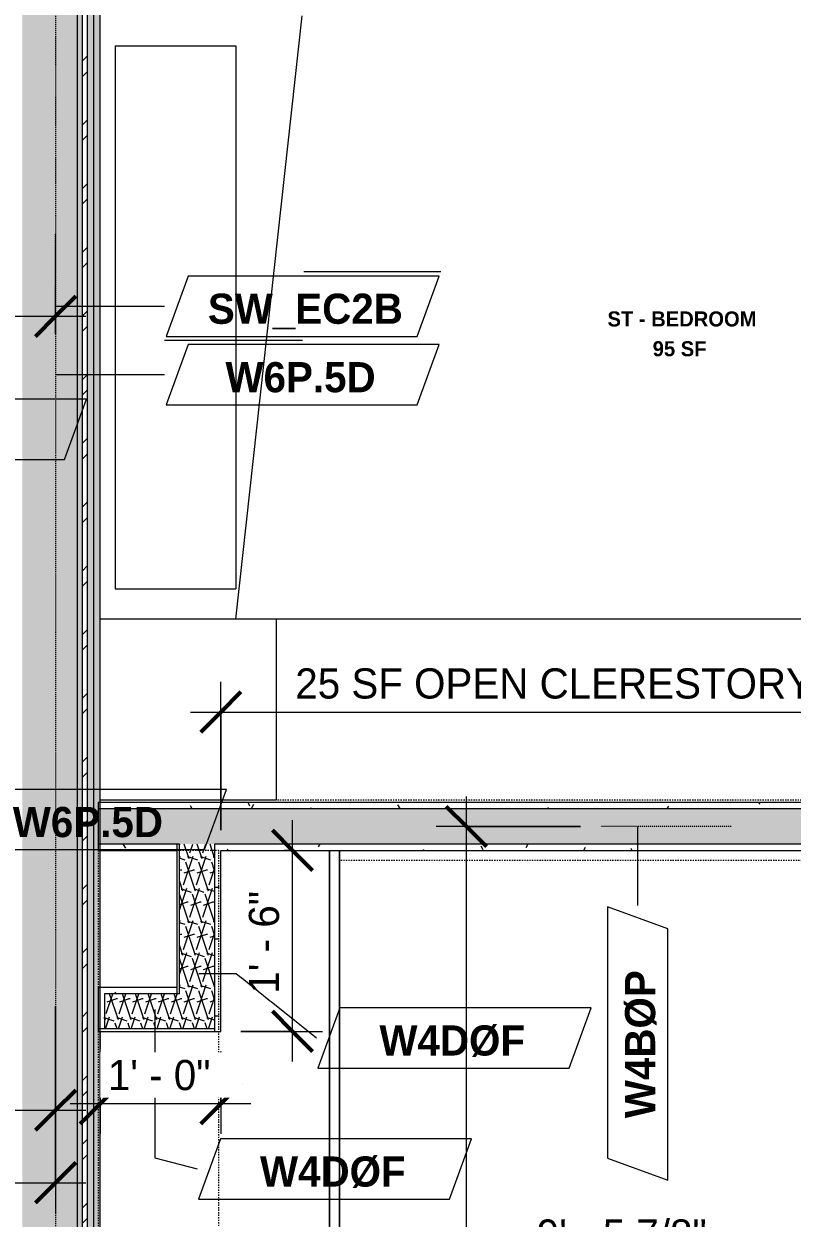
# Model space of a CAD drawing. Header units: inches. Extents: x -4058 to -1781, y 9814 to 12289.
# Drawn here: x -2919.5 to -2843.1, y 11410.3 to 11529.1 of the extents above; entities that cross this region are included whole.
import ezdxf

# ---------------------------------------------------------------- set-up
doc = ezdxf.new("R2010")
doc.units = ezdxf.units.IN
doc.header["$MEASUREMENT"] = 0
doc.linetypes.add('Dash', pattern=[0.25, 0.125, -0.125])
doc.linetypes.add('Dash 3_32_', pattern=[0.1875, 0.09375, -0.09375])
for name, color, linetype, lineweight in [('0-1', 7, 'Continuous', 5), ('A-ANNO-DIMS', 211, 'Continuous', 9), ('A-ANNO-DIMS-32', 211, 'Continuous', 9), ('A-AREA-IDEN', 2, 'Continuous', 9), ('A-DETL-1', 90, 'Dash 3_32_', 9), ('A-WALL-1', 7, 'Continuous', 9), ('A-WALL-2', 113, 'Continuous', 9), ('A-WALL-IDEN', 211, 'Continuous', 9), ('A-WALL-PATT-1', 9, 'Continuous', 9), ('I-FURN', 30, 'Continuous', 9), ('I-FURN-HDLN', 30, 'Dash', 9), ('I-WALL-1', 1, 'Continuous', 5), ('I-WALL-2', 7, 'Continuous', 9), ('Q-CASE', 31, 'Continuous', 9), ('Q-CASE-HDLN', 31, 'Dash', 9)]:
    doc.layers.add(name, color=color, linetype=linetype, lineweight=lineweight)
doc.styles.add('Century Gothic', font='ufonts.com_century-gothic.ttf', dxfattribs={"height": 3})
doc.styles.add('Century Gothic_B', font='GOTHICB.TTF', dxfattribs={"height": 1.5})
doc.styles.add('Century Gothic_B_1', font='GOTHICB.TTF', dxfattribs={"height": 3})
doc.dimstyles.new('THE_DIMENSION_STRING', dxfattribs={"dimscale": 12, "dimtxt": 3.132505, "dimasz": 0.333333, "dimexe": 0.25, "dimexo": 0.166667, "dimgap": 0.041667, "dimtad": 1, "dimdec": 4, "dimrnd": 0.0625, "dimzin": 3, "dimdsep": 46, "dimlunit": 4, "dimtxsty": 'Century Gothic', "dimblk1": 'OBLIQUE', "dimblk2": 'OBLIQUE', "dimsah": 1, "dimcen": 0.09, "dimdle": 0.25, "dimazin": 0, "dimtfac": 1, "dimtdec": 4, "dimtix": 1, "dimtmove": 0, "dimatfit": 3, "dimfxl": 1, "dimtvp": 1, "dimtfill": 1, "dimfrac": 2, "dimtolj": 1, "dimtzin": 0, "dimarcsym": 2})
doc.dimstyles.new('THE_DIMENSION_STRING_2', dxfattribs={"dimscale": 12, "dimtxt": 3.132505, "dimasz": 0.333333, "dimexe": 0.25, "dimexo": 0.166667, "dimgap": 0.041667, "dimtad": 1, "dimdec": 4, "dimrnd": 0.0625, "dimzin": 3, "dimdsep": 46, "dimlunit": 4, "dimtxsty": 'Century Gothic', "dimblk1": 'OBLIQUE', "dimblk2": 'OBLIQUE', "dimsah": 1, "dimcen": 0.09, "dimdle": 0.25, "dimazin": 0, "dimtfac": 1, "dimtdec": 4, "dimtix": 1, "dimtmove": 0, "dimatfit": 3, "dimfxl": 1, "dimtvp": 1, "dimtfill": 1, "dimfrac": 2, "dimtolj": 1, "dimtzin": 0, "dimarcsym": 2})
doc.dimstyles.new('THE_DIMENSION_STRING_4', dxfattribs={"dimscale": 12, "dimtxt": 3.132505, "dimasz": 0.333333, "dimexe": 0.25, "dimexo": 0.166667, "dimgap": 0.041667, "dimtad": 1, "dimdec": 4, "dimrnd": 0.0625, "dimzin": 3, "dimdsep": 46, "dimlunit": 4, "dimtxsty": 'Century Gothic', "dimblk1": 'OBLIQUE', "dimblk2": 'OBLIQUE', "dimsah": 1, "dimcen": 0.09, "dimdle": 0.25, "dimazin": 0, "dimtfac": 1, "dimtdec": 4, "dimtix": 1, "dimtmove": 0, "dimatfit": 3, "dimfxl": 1, "dimtvp": 1, "dimtfill": 1, "dimfrac": 2, "dimtolj": 1, "dimtzin": 0, "dimarcsym": 2})
doc.dimstyles.new('THE_DIMENSION_STRING_6', dxfattribs={"dimscale": 12, "dimtxt": 3.132505, "dimasz": 0.333333, "dimexe": 0.25, "dimexo": 0.166667, "dimgap": 0.041667, "dimtad": 1, "dimdec": 4, "dimrnd": 0.0625, "dimzin": 3, "dimdsep": 46, "dimlunit": 4, "dimtxsty": 'Century Gothic', "dimblk1": 'OBLIQUE', "dimblk2": 'OBLIQUE', "dimsah": 1, "dimcen": 0.09, "dimdle": 0.25, "dimazin": 0, "dimtfac": 1, "dimtdec": 4, "dimtix": 1, "dimtmove": 0, "dimatfit": 3, "dimfxl": 1, "dimtvp": 1, "dimtfill": 1, "dimfrac": 2, "dimtolj": 1, "dimtzin": 0, "dimarcsym": 2})
pattern_1 = [(0, (0, 0), (10.24, 2.56), [0.422, -7.258, 0.422, -7.258, -40.96]), (0, (0, 0), (10.24, 2.56), [-15.36, 0.422, -14.938, 0.422, -7.258, -17.92]), (0, (0, 0), (10.24, 2.56), [-38.4, 0.422, -4.698, 0.422, -12.378]), (120, (3.84, 1.28), (-7.33702503, 7.58810013), [0.422, -7.258, 0.422, -7.258, -40.96]), (120, (3.84, 1.28), (-7.33702503, 7.58810013), [-15.36, 0.422, -14.938, 0.422, -7.258, -17.92]), (120, (3.84, 1.28), (-7.33702503, 7.58810013), [-38.4, 0.422, -4.698, 0.422, -12.378]), (240, (5.12, 6.4), (-2.90297497, -10.14810013), [0.422, -7.258, 0.422, -7.258, -40.96]), (240, (5.12, 6.4), (-2.90297497, -10.14810013), [-15.36, 0.422, -14.938, 0.422, -7.258, -17.92]), (240, (5.12, 6.4), (-2.90297497, -10.14810013), [-38.4, 0.422, -4.698, 0.422, -12.378])]
pattern_2 = [(161.57, (0.16, 0.16), (-1.279773737, -0.000426766), [0, -9.107, 1.011, 0]), (18.43, (-0.16, 0.16), (-1.279773737, 0.000426766), [0, -9.107, 1.011, 0]), (108.43, (0.16, 0.16), (0.639452382, -3.199964008), [3.035, -7.083]), (71.57, (-0.16, 0.16), (0.639452382, 3.199964008), [3.035, -7.083])]

# ---------------------------------------------------------------- blocks, each defined once
blk = doc.blocks.new('CTR - 1st Phase - Common Walls_rvt-1-UNIT PLANS - 2ND FLOOR')
at = {"layer": 'A-WALL-PATT-1'}
h = blk.add_hatch(dxfattribs=at)
h.set_pattern_fill('FP_5', color=256, style=0, pattern_type=2)
h.set_pattern_definition(pattern_2)
h.paths.add_polyline_path([(-2914.14, 11255.64), (-2914.14, 11641.24), (-2919.64, 11641.24), (-2919.64, 11255.64)], flags=0)
h = blk.add_hatch(dxfattribs=at)
h.set_pattern_fill('FP_33', color=256, style=0, pattern_type=2)
h.set_pattern_definition([(45, (0, 0), (-3.1678384, 3.1678384), []), (45, (0, 4.8), (-3.1678384, 3.1678384), [])])
h.paths.add_polyline_path([(-2913.14, 11255.64), (-2913.14, 11641.24), (-2913.64, 11641.24), (-2913.64, 11255.64)], flags=0)
h = blk.add_hatch(dxfattribs=at)
h.set_pattern_fill('FP_1', color=256, style=0, pattern_type=2)
h.set_pattern_definition(pattern_1)
h.paths.add_polyline_path([(-2912.51, 11255.64), (-2912.51, 11641.24), (-2913.14, 11641.24), (-2913.14, 11255.64)], flags=0)
h = blk.add_hatch(dxfattribs=at)
h.set_pattern_fill('FP_1', color=256, style=0, pattern_type=2)
h.set_pattern_definition(pattern_1)
h.paths.add_polyline_path([(-2912.51, 11255.64), (-2911.89, 11255.64), (-2911.89, 11640.61), (-2912.51, 11640.61), (-2912.51, 11268)], flags=0)
at = {"layer": 'I-WALL-1'}
blk.add_hatch(color=256, dxfattribs=at).paths.add_polyline_path([(-2913.64, 11255.64), (-2913.64, 11641.24), (-2914.14, 11641.24), (-2914.14, 11255.64)], flags=0)
at = {"layer": 'A-WALL-1'}
for p, q in [((-2914.14, 11255.64), (-2914.14, 11640.61)), ((-2913.64, 11255.64), (-2913.64, 11640.61)), ((-2913.14, 11255.64), (-2913.14, 11640.61)), ((-2912.51, 11255.64), (-2912.51, 11640.61))]:
    blk.add_line(p, q, dxfattribs=at)
at = {"layer": 'I-WALL-2'}
blk.add_line((-2911.89, 11255.64), (-2911.89, 11601.87), dxfattribs=at)
blk = doc.blocks.new('Bed-Standard - Queen 60_ x 79_-3761504-UNIT PLANS - 2ND FLOOR')
at = {"layer": 'I-FURN'}
for p, q in [((40.69, 41.3), (40.69, -37.2)), ((40.69, -23.7), (-19.31, -17.13)), ((-16.31, -23.7), (37.69, -23.7)), ((-16.31, -35.7), (-16.31, -23.7)), ((37.69, -35.7), (37.69, -23.7)), ((-16.31, -35.7), (37.69, -35.7))]:
    blk.add_line(p, q, dxfattribs=at)
at = {"layer": 'I-FURN-HDLN'}
for p, q in [((58.69, 77.3), (58.69, -37.2)), ((64.69, 68.86), (64.69, -13.39))]:
    blk.add_line(p, q, dxfattribs=at)
blk = doc.blocks.new('Table-Night Stand - 18_ x 18_ x 24_-V48-UNIT PLANS - 2ND FLOOR')
at = {"layer": 'I-FURN'}
for p, q in [((0.15, 0), (18.15, 0)), ((18.15, 0), (18.15, -17.5))]:
    blk.add_line(p, q, dxfattribs=at)
blk = doc.blocks.new('OD_CW_Base Cabinet - OD_CW_Base Cabinet-3857763-UNIT PLANS - 2ND FLOOR')
at = {"layer": 'Q-CASE'}
for p, q in [((0.74, 1), (191.34, 1)), ((191.34, 1), (0.74, 1)), ((0.74, 0), (191.34, 0)), ((191.34, 0), (0.74, 0))]:
    blk.add_line(p, q, dxfattribs=at)
blk = doc.blocks.new('OD_CW_Upper Cabinet - OD_CW_Upper Cabinet-3856838-UNIT PLANS - 2ND FLOOR')
at = {"layer": 'Q-CASE-HDLN'}
for p, q in [((191.34, 24), (0.74, 24)), ((191.34, 12), (191.34, 24)), ((0.74, 12), (191.34, 12))]:
    blk.add_line(p, q, dxfattribs=at)
blk = doc.blocks.new('DIMBLOCK256-UNIT PLANS - 2ND FLOOR')
at = {"layer": 'A-ANNO-DIMS-32'}
for p, q in [((-2916.32, 11431.39), (-2916.32, 11410.82)), ((-2916.32, 11413.82), (-2916.32, 11431.39)), ((-3023.32, 11425.23), (-3023.32, 11410.82)), ((-3023.32, 11413.82), (-3023.32, 11425.23)), ((-3023.32, 11413.82), (-2913.32, 11413.82))]:
    blk.add_line(p, q, dxfattribs=at)
at = {"layer": 'A-ANNO-DIMS-32', "lineweight": 50}
for p, q in [((-3023.32, 11413.82), (-3021.32, 11415.82)), ((-2916.32, 11413.82), (-2914.32, 11415.82)), ((-3023.32, 11413.82), (-3025.32, 11411.82)), ((-2916.32, 11413.82), (-2918.32, 11411.82))]:
    blk.add_line(p, q, dxfattribs=at)
at = {"layer": 'A-ANNO-DIMS-32', "color": 0, "insert": (-2976.24, 11418.17), "char_height": 3, "width": 15.394, "attachment_point": 1, "line_spacing_factor": 0.984502, "style": 'Century Gothic', "bg_fill": 3, "box_fill_scale": 1.25, "bg_fill_color": 256, "bg_fill_true_color": 13158600, "bg_fill_transparency": 0}
blk.add_mtext('8\' - 11"', dxfattribs=at)
blk = doc.blocks.new('_Oblique')
at = {"color": 0, "linetype": 'ByBlock', "lineweight": -2}
blk.add_line((-0.5, -0.5), (0.5, 0.5), dxfattribs=at)
blk = doc.blocks.new('Wall Tag - Arch Wall-3956453-UNIT PLANS - 2ND FLOOR')
at = {"layer": 'A-WALL-IDEN'}
for p, q in [((-0.3561, 0.0937), (-0.4244, -0.0937)), ((0.4244, 0.0937), (-0.3561, 0.0937)), ((0.3561, -0.0937), (0.4244, 0.0937)), ((-0.4244, -0.0937), (0.3561, -0.0937))]:
    blk.add_line(p, q, dxfattribs=at)
blk = doc.blocks.new('Wall Tag - Shear Wall-3956451-UNIT PLANS - 2ND FLOOR')
at = {"layer": 'A-WALL-IDEN'}
for p, q in [((-0.3561, 0.0937), (-0.4244, -0.0937)), ((0.4244, 0.0937), (-0.3561, 0.0937)), ((0.4291, 0.1068), (0.0033, 0.1068)), ((0.3561, -0.0937), (0.4244, 0.0937)), ((0, -0.1068), (-0.4291, -0.1068)), ((-0.4244, -0.0937), (0.3561, -0.0937))]:
    blk.add_line(p, q, dxfattribs=at)
blk = doc.blocks.new('DIMBLOCK405-UNIT PLANS - 2ND FLOOR')
at = {"layer": 'A-ANNO-DIMS-32'}
for p, q in [((-2802.45, 11412.24), (-2802.45, 11402.83)), ((-2802.45, 11405.83), (-2802.45, 11412.24)), ((-2916.32, 11405), (-2916.32, 11408.83)), ((-2802.45, 11405.83), (-2919.32, 11405.83)), ((-2916.32, 11405.83), (-2916.32, 11405))]:
    blk.add_line(p, q, dxfattribs=at)
at = {"layer": 'A-ANNO-DIMS-32', "lineweight": 50}
for p, q in [((-2916.32, 11405.83), (-2914.32, 11407.83)), ((-2802.45, 11405.83), (-2800.45, 11407.83)), ((-2916.32, 11405.83), (-2918.32, 11403.83)), ((-2802.45, 11405.83), (-2804.45, 11403.83))]:
    blk.add_line(p, q, dxfattribs=at)
at = {"layer": 'A-ANNO-DIMS-32', "color": 0, "insert": (-2868.46, 11410.17), "char_height": 3, "width": 21.7784, "attachment_point": 1, "line_spacing_factor": 0.984502, "style": 'Century Gothic', "bg_fill": 3, "box_fill_scale": 1.25, "bg_fill_color": 256, "bg_fill_true_color": 13158600, "bg_fill_transparency": 0}
blk.add_mtext('9\' - 5 7/8"', dxfattribs=at)
blk = doc.blocks.new('DIMBLOCK462-UNIT PLANS - 2ND FLOOR')
at = {"layer": 'A-ANNO-DIMS-32'}
for p, q in [((-2875.46, 11252.64), (-2875.46, 11452.24)), ((-2864.12, 11449.24), (-2878.46, 11449.24)), ((-2875.46, 11449.24), (-2864.12, 11449.24)), ((-2876.3, 11255.64), (-2872.46, 11255.64)), ((-2875.46, 11255.64), (-2876.3, 11255.64))]:
    blk.add_line(p, q, dxfattribs=at)
at = {"layer": 'A-ANNO-DIMS-32', "lineweight": 50}
for p, q in [((-2875.46, 11449.24), (-2877.46, 11451.24)), ((-2875.46, 11449.24), (-2873.46, 11447.24)), ((-2875.46, 11255.64), (-2877.46, 11257.64)), ((-2875.46, 11255.64), (-2873.46, 11253.64))]:
    blk.add_line(p, q, dxfattribs=at)
at = {"layer": 'A-ANNO-DIMS-32', "color": 0, "insert": (-2879.81, 11342.2), "char_height": 3, "width": 24.5827, "attachment_point": 1, "rotation": 90, "line_spacing_factor": 0.984502, "style": 'Century Gothic', "bg_fill": 3, "box_fill_scale": 1.25, "bg_fill_color": 256, "bg_fill_true_color": 13158600, "bg_fill_transparency": 0}
blk.add_mtext('16\' - 1 5/8"', dxfattribs=at)
blk = doc.blocks.new('DIMBLOCK507-UNIT PLANS - 2ND FLOOR')
at = {"layer": 'A-ANNO-DIMS-32'}
for p, q in [((-2973.95, 11506.86), (-2973.95, 11496.98)), ((-2973.95, 11499.98), (-2973.95, 11506.86)), ((-2916.32, 11498.23), (-2916.32, 11502.98)), ((-2976.95, 11499.98), (-2913.32, 11499.98)), ((-2916.32, 11499.98), (-2916.32, 11498.23))]:
    blk.add_line(p, q, dxfattribs=at)
at = {"layer": 'A-ANNO-DIMS-32', "lineweight": 50}
for p, q in [((-2973.95, 11499.98), (-2971.95, 11501.98)), ((-2916.32, 11499.98), (-2914.32, 11501.98)), ((-2973.95, 11499.98), (-2975.95, 11497.98)), ((-2916.32, 11499.98), (-2918.32, 11497.98))]:
    blk.add_line(p, q, dxfattribs=at)
at = {"layer": 'A-ANNO-DIMS-32', "color": 0, "insert": (-2954.21, 11504.33), "char_height": 3, "width": 21.7784, "attachment_point": 1, "line_spacing_factor": 0.984502, "style": 'Century Gothic', "bg_fill": 3, "box_fill_scale": 1.25, "bg_fill_color": 256, "bg_fill_true_color": 13158600, "bg_fill_transparency": 0}
blk.add_mtext('4\' - 9 5/8"', dxfattribs=at)
blk = doc.blocks.new('DIMBLOCK842-UNIT PLANS - 2ND FLOOR')
at = {"layer": 'A-ANNO-DIMS-32'}
for p, q in [((-2916.32, 11431.39), (-2916.32, 11418.04)), ((-2916.32, 11421.04), (-2916.32, 11431.39)), ((-2967.57, 11422.36), (-2967.57, 11418.04)), ((-2967.57, 11421.04), (-2967.57, 11422.36)), ((-2970.57, 11421.04), (-2913.32, 11421.04))]:
    blk.add_line(p, q, dxfattribs=at)
at = {"layer": 'A-ANNO-DIMS-32', "lineweight": 50}
for p, q in [((-2967.57, 11421.04), (-2965.57, 11423.04)), ((-2916.32, 11421.04), (-2914.32, 11423.04)), ((-2967.57, 11421.04), (-2969.57, 11419.04)), ((-2916.32, 11421.04), (-2918.32, 11419.04))]:
    blk.add_line(p, q, dxfattribs=at)
at = {"layer": 'A-ANNO-DIMS-32', "color": 0, "insert": (-2951.02, 11425.39), "char_height": 3, "width": 21.7784, "attachment_point": 1, "line_spacing_factor": 0.984502, "style": 'Century Gothic', "bg_fill": 3, "box_fill_scale": 1.25, "bg_fill_color": 256, "bg_fill_true_color": 13158600, "bg_fill_transparency": 0}
blk.add_mtext('4\' - 3 1/4"', dxfattribs=at)
blk = doc.blocks.new('DIMBLOCK1341-UNIT PLANS - 2ND FLOOR')
at = {"layer": 'A-ANNO-DIMS-32'}
for p, q in [((-2892.76, 11425.87), (-2892.76, 11449.87)), ((-2893.58, 11446.87), (-2889.76, 11446.87)), ((-2892.76, 11446.87), (-2893.58, 11446.87)), ((-2897.89, 11428.87), (-2889.76, 11428.87)), ((-2892.76, 11428.87), (-2897.89, 11428.87))]:
    blk.add_line(p, q, dxfattribs=at)
at = {"layer": 'A-ANNO-DIMS-32', "lineweight": 50}
for p, q in [((-2892.76, 11446.87), (-2894.76, 11448.87)), ((-2892.76, 11446.87), (-2890.76, 11444.87)), ((-2892.76, 11428.87), (-2894.76, 11430.87)), ((-2892.76, 11428.87), (-2890.76, 11426.87))]:
    blk.add_line(p, q, dxfattribs=at)
at = {"layer": 'A-ANNO-DIMS-32', "color": 0, "insert": (-2897.1, 11432.62), "char_height": 3, "width": 12.5897, "attachment_point": 1, "rotation": 90, "line_spacing_factor": 0.984502, "style": 'Century Gothic', "bg_fill": 3, "box_fill_scale": 1.25, "bg_fill_color": 256, "bg_fill_true_color": 13158600, "bg_fill_transparency": 0}
blk.add_mtext('1\' - 6"', dxfattribs=at)
blk = doc.blocks.new('DIMBLOCK1353-UNIT PLANS - 2ND FLOOR')
at = {"layer": 'A-ANNO-DIMS-32'}
for p, q in [((-2899.89, 11426.87), (-2899.89, 11418.68)), ((-2899.89, 11421.68), (-2899.89, 11426.87)), ((-2911.89, 11425.12), (-2911.89, 11418.68)), ((-2911.89, 11421.68), (-2911.89, 11425.12)), ((-2896.89, 11421.68), (-2914.89, 11421.68))]:
    blk.add_line(p, q, dxfattribs=at)
at = {"layer": 'A-ANNO-DIMS-32', "lineweight": 50}
for p, q in [((-2911.89, 11421.68), (-2909.89, 11423.68)), ((-2899.89, 11421.68), (-2897.89, 11423.68)), ((-2911.89, 11421.68), (-2913.89, 11419.68)), ((-2899.89, 11421.68), (-2901.89, 11419.68))]:
    blk.add_line(p, q, dxfattribs=at)
at = {"layer": 'A-ANNO-DIMS-32', "color": 0, "insert": (-2911.13, 11426.03), "char_height": 3, "width": 12.5897, "attachment_point": 1, "line_spacing_factor": 0.984502, "style": 'Century Gothic', "bg_fill": 3, "box_fill_scale": 1.25, "bg_fill_color": 256, "bg_fill_true_color": 13158600, "bg_fill_transparency": 0}
blk.add_mtext('1\' - 0"', dxfattribs=at)
blk = doc.blocks.new('DIMBLOCK1365-UNIT PLANS - 2ND FLOOR')
at = {"layer": 'A-ANNO-DIMS-32'}
for p, q in [((-2899.89, 11448.87), (-2899.89, 11463.62)), ((-2805.82, 11448.87), (-2805.82, 11463.62)), ((-2902.89, 11460.62), (-2802.82, 11460.62)), ((-2899.89, 11460.62), (-2899.89, 11448.87)), ((-2805.82, 11460.62), (-2805.82, 11448.87))]:
    blk.add_line(p, q, dxfattribs=at)
at = {"layer": 'A-ANNO-DIMS-32', "lineweight": 50}
for p, q in [((-2899.89, 11460.62), (-2897.89, 11462.62)), ((-2805.82, 11460.62), (-2803.82, 11462.62)), ((-2899.89, 11460.62), (-2901.89, 11458.62)), ((-2805.82, 11460.62), (-2807.82, 11458.62))]:
    blk.add_line(p, q, dxfattribs=at)
at = {"layer": 'A-ANNO-DIMS-32', "color": 0, "insert": (-2892.48, 11464.97), "char_height": 3, "width": 95.1088, "attachment_point": 1, "line_spacing_factor": 0.984502, "style": 'Century Gothic', "bg_fill": 3, "box_fill_scale": 1.25, "bg_fill_color": 256, "bg_fill_true_color": 13158600, "bg_fill_transparency": 0}
blk.add_mtext('25 SF OPEN CLERESTORY AT ALL FLOORS', dxfattribs=at)

msp = doc.modelspace()

# ---------------------------------------------------------------- hatches: boundary and pattern name
at = {"layer": 'A-WALL-PATT-1'}
h = msp.add_hatch(dxfattribs=at)
h.set_pattern_fill('FP_1', color=256, style=0, pattern_type=2)
h.set_pattern_definition(pattern_1)
h.paths.add_polyline_path([(-2799.69874, 11450.99399), (-2799.07374, 11450.99399), (-2799.07374, 11451.61899), (-2912.07374, 11451.61899), (-2912.07374, 11450.99399), (-2799.99593, 11450.99399)], flags=0)
h = msp.add_hatch(dxfattribs=at)
h.set_pattern_fill('FP_5', color=256, style=0, pattern_type=2)
h.set_pattern_definition(pattern_2)
h.paths.add_polyline_path([(-2799.69874, 11447.49399), (-2799.69874, 11450.99399), (-2912.07374, 11450.99399), (-2912.07374, 11447.49399), (-2799.99593, 11447.49399)], flags=0)
h = msp.add_hatch(dxfattribs=at)
h.set_pattern_fill('FP_1', color=256, style=0, pattern_type=2)
h.set_pattern_definition(pattern_1)
h.paths.add_polyline_path([(-2805.82374, 11446.86899), (-2805.19874, 11446.86899), (-2805.19874, 11447.49399), (-2900.51124, 11447.49399), (-2900.51124, 11446.86899), (-2808.57421, 11446.86899)], flags=0)
h.paths.add_polyline_path([(-2904.26124, 11446.86899), (-2904.26124, 11447.49399), (-2912.07374, 11447.49399), (-2912.07374, 11446.86899), (-2911.51358, 11446.86899)], flags=0)
h = msp.add_hatch(dxfattribs=at)
h.set_pattern_fill('FP_5', color=256, style=0, pattern_type=2)
h.set_pattern_definition(pattern_2)
h.paths.add_polyline_path([(-2900.51124, 11429.11899), (-2900.51124, 11447.49399), (-2904.01124, 11447.49399), (-2904.01124, 11429.11899)], flags=0)
h = msp.add_hatch(dxfattribs=at)
h.set_pattern_fill('FP_1', color=256, style=0, pattern_type=2)
h.set_pattern_definition(pattern_1)
h.paths.add_polyline_path([(-2899.88624, 11428.86899), (-2899.88624, 11446.86899), (-2900.51124, 11446.86899), (-2900.51124, 11428.86899)], flags=0)
h = msp.add_hatch(dxfattribs=at)
h.set_pattern_fill('FP_1', color=256, style=0, pattern_type=2)
h.set_pattern_definition(pattern_1)
h.paths.add_polyline_path([(-2912.07374, 11429.11899), (-2911.44874, 11429.11899), (-2911.44874, 11432.61899), (-2904.26124, 11432.61899), (-2904.26124, 11433.24399), (-2912.07374, 11433.24399), (-2912.07374, 11432.61899)], flags=0)
h = msp.add_hatch(dxfattribs=at)
h.set_pattern_fill('FP_5', color=256, style=0, pattern_type=2)
h.set_pattern_definition(pattern_2)
h.paths.add_polyline_path([(-2911.44874, 11429.11899), (-2904.01124, 11429.11899), (-2904.01124, 11432.61899), (-2911.44874, 11432.61899)], flags=0)

# ---------------------------------------------------------------- linework, layer by layer
at = {"layer": 'A-DETL-1'}
for p, q in [((-2916.32374, 11640.61899), (-2916.32374, 11286.61899)), ((-2916.32374, 11638.23481), (-2916.32374, 11512.23481)), ((-2916.32374, 11500.23481), (-2916.32374, 11508.23481)), ((-2916.32374, 11463.61899), (-2916.32374, 11433.3894)), ((-2849.12374, 11449.24399), (-2862.12374, 11449.24399)), ((-2911.88624, 11428.86899), (-2911.88624, 11427.11899))]:
    msp.add_line(p, q, dxfattribs=at)
at = {"layer": 'A-WALL-2'}
for p, q in [((-2796.69874, 11451.61899), (-2912.07374, 11451.61899)), ((-2912.07374, 11451.61899), (-2912.07374, 11446.86899)), ((-2796.07374, 11450.99399), (-2912.07374, 11450.99399)), ((-2904.01124, 11447.49399), (-2912.07374, 11447.49399)), ((-2912.07374, 11446.86899), (-2904.26124, 11446.86899)), ((-2904.26124, 11447.49399), (-2904.26124, 11432.61899)), ((-2904.01124, 11432.61899), (-2904.01124, 11447.49399)), ((-2805.19874, 11447.49399), (-2900.51124, 11447.49399)), ((-2900.51124, 11447.49399), (-2900.51124, 11428.86899)), ((-2899.88624, 11446.86899), (-2805.82374, 11446.86899)), ((-2899.88624, 11428.86899), (-2899.88624, 11446.86899)), ((-2904.26124, 11433.24399), (-2912.07374, 11433.24399)), ((-2912.07374, 11433.24399), (-2912.07374, 11428.86899)), ((-2911.44874, 11432.61899), (-2911.44874, 11429.11899)), ((-2904.01124, 11432.61899), (-2911.44874, 11432.61899)), ((-2900.51124, 11429.11899), (-2912.07374, 11429.11899)), ((-2912.07374, 11428.86899), (-2899.88624, 11428.86899))]:
    msp.add_line(p, q, dxfattribs=at)
at = {"layer": 'A-WALL-IDEN'}
for p, q in [((-2916.32374, 11500.98306), (-2905.48058, 11500.98306)), ((-2916.32374, 11494.17738), (-2905.48058, 11494.17738)), ((-2858.43517, 11449.24399), (-2858.43517, 11441.40083)), ((-2906.4519, 11431.05649), (-2906.4519, 11416.29486)), ((-2906.4519, 11416.29486), (-2902.25558, 11415.18953))]:
    msp.add_line(p, q, dxfattribs=at)

# ---------------------------------------------------------------- block references
at = {"layer": '0-1'}
msp.add_blockref('CTR - 1st Phase - Common Walls_rvt-1-UNIT PLANS - 2ND FLOOR', (0, 0), dxfattribs=at)
at = {"layer": 'A-WALL-IDEN', "xscale": 31.99999999999999, "yscale": 31.99999999999999, "zscale": 31.99999999999999}
for name, p in [('Wall Tag - Shear Wall-3956451-UNIT PLANS - 2ND FLOOR', (-2891.74888, 11500.98306)), ('Wall Tag - Arch Wall-3956453-UNIT PLANS - 2ND FLOOR', (-2891.74888, 11494.17738)), ('Wall Tag - Arch Wall-3956453-UNIT PLANS - 2ND FLOOR', (-2926.82301, 11488.72691)), ('Wall Tag - Arch Wall-3956453-UNIT PLANS - 2ND FLOOR', (-2912.90572, 11449.9394))]:
    msp.add_blockref(name, p, dxfattribs=at)
at = {"layer": 'A-WALL-IDEN', "xscale": 31.99999999999999, "yscale": 31.99999999999999, "zscale": 31.99999999999999, "rotation": 89.99999999999991}
msp.add_blockref('Wall Tag - Arch Wall-3956453-UNIT PLANS - 2ND FLOOR', (-2858.43517, 11427.66912), dxfattribs=at)
at = {"layer": 'I-FURN', "rotation": 269.9999999999721}
for name, p in [('Bed-Standard - Queen 60_ x 79_-3761504-UNIT PLANS - 2ND FLOOR', (-2874.68274, 11510.55751)), ('Table-Night Stand - 18_ x 18_ x 24_-V48-UNIT PLANS - 2ND FLOOR', (-2894.38765, 11470.01598))]:
    msp.add_blockref(name, p, dxfattribs=at)
at = {"layer": 'Q-CASE'}
for name, rotation in [('OD_CW_Upper Cabinet - OD_CW_Upper Cabinet-3856838-UNIT PLANS - 2ND FLOOR', 90.0000000000159), ('OD_CW_Base Cabinet - OD_CW_Base Cabinet-3857763-UNIT PLANS - 2ND FLOOR', 89.99999999999542)]:
    msp.add_blockref(name, (-2888.07374, 11255.53128), dxfattribs=dict(at, rotation=rotation))

# ---------------------------------------------------------------- texts
at = {"layer": 'A-AREA-IDEN', "char_height": 1.5, "attachment_point": 1, "style": 'Century Gothic_B'}
for s, insert, width in [('ST - BEDROOM', (-2861.42571, 11500.46721), 16.665), ('95 SF', (-2856.92807, 11497.50551), 5.757)]:
    msp.add_mtext(s, dxfattribs=dict(at, insert=insert, width=width))
at = {"layer": 'A-WALL-IDEN', "char_height": 3, "attachment_point": 1, "style": 'Century Gothic_B_1'}
for s, insert, width in [('SW_EC2B', (-2901.17582, 11502.23059), 22.725), ('W6P.5D', (-2899.42464, 11495.42492), 18.483), ('W6P.5D', (-2920.58148, 11451.18693), 18.483)]:
    msp.add_mtext(s, dxfattribs=dict(at, insert=insert, width=width))
at = {"layer": 'A-WALL-IDEN', "insert": (-2859.6827, 11420.23903), "char_height": 3, "width": 17.877, "attachment_point": 1, "rotation": 90, "style": 'Century Gothic_B_1'}
msp.add_mtext('W4BØP', dxfattribs=at)

# ---------------------------------------------------------------- next in the draw order: dimensions: what is measured, and where the dimension line sits
at = {"layer": 'A-ANNO-DIMS'}
for base, p1, p2, dimstyle, override, picture, middle in [((-2916.32374, 11499.98312), (-2973.94874, 11508.85981), (-2916.32374, 11500.23481), 'THE_DIMENSION_STRING_2', {"dimpost": '<>', "dimfxl": 58.266897}, 'DIMBLOCK507-UNIT PLANS - 2ND FLOOR', (-2945.13624, 11502.22479)), ((-2916.32374, 11413.82249), (-3023.32374, 11427.23481), (-2916.32374, 11433.3894), 'THE_DIMENSION_STRING', {"dimpost": '<>', "dimfxl": 107.176858}, 'DIMBLOCK256-UNIT PLANS - 2ND FLOOR', (-2969.82374, 11415.89795))]:
    dim = msp.add_linear_dim(base=base, p1=p1, p2=p2, dimstyle=dimstyle, override=override, dxfattribs=at)
    dim.commit()
    dim.dimension.update_dxf_attribs({"geometry": picture, "text_midpoint": middle})
dim = msp.add_linear_dim(base=(-2892.756, 11446.86899), p1=(-2899.88624, 11428.86899), p2=(-2895.58442, 11446.86899), angle=90, dimstyle='THE_DIMENSION_STRING_6', override={"dimpost": '<>', "dimfxl": 18.506907}, dxfattribs=at)
dim.commit()
dim.dimension.update_dxf_attribs({"geometry": 'DIMBLOCK1341-UNIT PLANS - 2ND FLOOR', "text_midpoint": (-2894.83146, 11437.86899)})

# ---------------------------------------------------------------- next in the draw order: linework, layer by layer
at = {"layer": 'A-WALL-IDEN'}
for p, q in [((-2902.07374, 11434.62545), (-2898.35959, 11434.62545)), ((-2898.35959, 11434.62545), (-2890.37687, 11428.22258))]:
    msp.add_line(p, q, dxfattribs=at)

# ---------------------------------------------------------------- next in the draw order: dimensions: what is measured, and where the dimension line sits
at = {"layer": 'A-ANNO-DIMS'}
dim = msp.add_linear_dim(base=(-2916.32374, 11421.04061), p1=(-2967.56915, 11424.35981), p2=(-2916.32374, 11433.3894), dimstyle='THE_DIMENSION_STRING_4', override={"dimpost": '<>', "dimfxl": 52.034849}, dxfattribs=at)
dim.commit()
dim.dimension.update_dxf_attribs({"geometry": 'DIMBLOCK842-UNIT PLANS - 2ND FLOOR', "text_midpoint": (-2941.94644, 11423.28228)})
dim = msp.add_linear_dim(base=(-2916.32374, 11405.82708), p1=(-2802.44874, 11414.24399), p2=(-2916.32374, 11402.99865), angle=0, dimstyle='THE_DIMENSION_STRING_2', override={"dimpost": '<>', "dimfxl": 114.4289}, dxfattribs=at)
dim.commit()
dim.dimension.update_dxf_attribs({"geometry": 'DIMBLOCK405-UNIT PLANS - 2ND FLOOR', "text_midpoint": (-2859.38624, 11408.06875)})

# ---------------------------------------------------------------- next in the draw order: texts
at = {"layer": 'A-WALL-IDEN', "insert": (-2895.99176, 11416.43706), "char_height": 3, "width": 17.978, "attachment_point": 1, "style": 'Century Gothic_B_1'}
msp.add_mtext('W4DØF', dxfattribs=at)

# ---------------------------------------------------------------- next in the draw order: dimensions: what is measured, and where the dimension line sits
at = {"layer": 'A-ANNO-DIMS'}
dim = msp.add_linear_dim(base=(-2875.46271, 11449.24399), p1=(-2874.29849, 11255.64399), p2=(-2862.12374, 11449.24399), angle=90, dimstyle='THE_DIMENSION_STRING_2', override={"dimpost": '<>', "dimfxl": 193.982434}, dxfattribs=at)
dim.commit()
dim.dimension.update_dxf_attribs({"geometry": 'DIMBLOCK462-UNIT PLANS - 2ND FLOOR', "text_midpoint": (-2877.70438, 11352.44399)})

# ---------------------------------------------------------------- next in the draw order: block references
at = {"layer": 'A-WALL-IDEN', "xscale": 31.99999999999999, "yscale": 31.99999999999999, "zscale": 31.99999999999999}
for p in [(-2876.64516, 11428.22258), (-2888.52387, 11415.18953)]:
    msp.add_blockref('Wall Tag - Arch Wall-3956453-UNIT PLANS - 2ND FLOOR', p, dxfattribs=at)

# ---------------------------------------------------------------- next in the draw order: texts
at = {"layer": 'A-WALL-IDEN', "insert": (-2884.11305, 11429.47011), "char_height": 3, "width": 17.978, "attachment_point": 1, "style": 'Century Gothic_B_1'}
msp.add_mtext('W4DØF', dxfattribs=at)

# ---------------------------------------------------------------- next in the draw order: dimensions: what is measured, and where the dimension line sits
at = {"layer": 'A-ANNO-DIMS'}
dim = msp.add_linear_dim(base=(-2805.82374, 11460.62288), p1=(-2899.88624, 11446.86899), p2=(-2805.82374, 11446.86899), text='25 SF OPEN CLERESTORY AT ALL FLOORS', dimstyle='THE_DIMENSION_STRING_6', override={"dimpost": '<>', "dimfxl": 94.0625}, dxfattribs=at)
dim.commit()
dim.dimension.update_dxf_attribs({"geometry": 'DIMBLOCK1365-UNIT PLANS - 2ND FLOOR', "text_midpoint": (-2852.85499, 11462.69834)})

# ---------------------------------------------------------------- next in the draw order: dimensions: what is measured, and where the dimension line sits
dim = msp.add_linear_dim(base=(-2911.88624, 11421.68327), p1=(-2899.88624, 11428.86899), p2=(-2911.88624, 11427.11899), dimstyle='THE_DIMENSION_STRING_6', override={"dimpost": '<>', "dimfxl": 12.126933}, dxfattribs=at)
dim.commit()
dim.dimension.update_dxf_attribs({"geometry": 'DIMBLOCK1353-UNIT PLANS - 2ND FLOOR', "text_midpoint": (-2905.88624, 11423.75873)})

doc.saveas('drawing.dxf')
